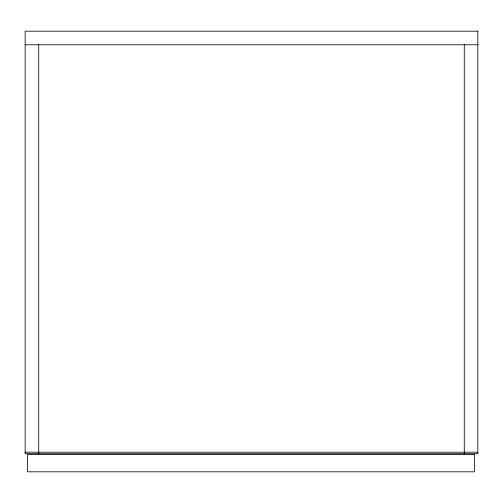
<?xml version="1.0" encoding="UTF-8"?>
<svg xmlns="http://www.w3.org/2000/svg" width="503" height="503" viewBox="0 0 503 503"><rect width="100%" height="100%" fill="white"/><g stroke="black" fill="none" stroke-linecap="round" stroke-linejoin="round"><path stroke-width="0.75" d="M25.15 44.767L477.85 44.767M25.15 452.197L477.85 452.197M464.269 44.767L464.269 453.706M38.731 44.767L38.731 453.706M477.85 31.186L25.15 31.186L25.15 453.706L477.85 453.706L477.85 31.186M474.455 454.46L27.414 454.46L27.414 471.814L474.455 471.814L474.455 454.46"/></g></svg>
